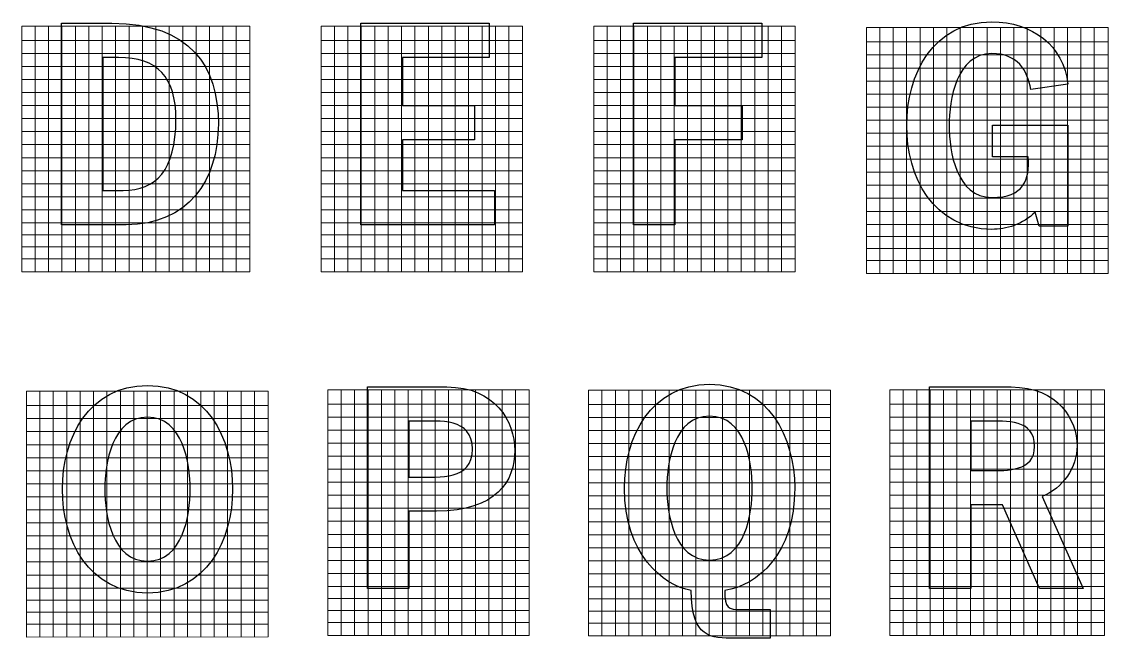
# Model space of a CAD drawing. Header units: millimetres. Extents: x -151 to 61, y -52 to 122.
# Drawn here: x -89 to -12.8, y 79.2 to 122.4 of the extents above; entities that cross this region are included whole.
import ezdxf

# ---------------------------------------------------------------- set-up
doc = ezdxf.new("R2010")
doc.units = ezdxf.units.MM
doc.header["$MEASUREMENT"] = 0
doc.layers.add('ESQUEMA', color=7, linetype='Continuous')

msp = doc.modelspace()

# ---------------------------------------------------------------- linework, layer by layer
at = {"layer": 'ESQUEMA', "color": 154, "lineweight": 20}
for points in [[(-72.9968, 104.9139), (-72.9968, 104.9139), (-72.9968, 122.1369), (-72.9968, 122.1369), (-72.9968, 122.1369), (-72.9968, 122.1369), (-88.9896, 122.1369), (-88.9896, 122.1369), (-88.9896, 122.1369), (-88.9896, 122.1369), (-88.9896, 104.9129), (-88.9896, 104.9129), (-88.9896, 104.9129), (-88.9896, 104.9129), (-72.9968, 104.9139), (-72.9968, 104.9139)], [(-53.8761, 104.9139), (-53.8761, 104.9139), (-53.8761, 122.1369), (-53.8761, 122.1369), (-53.8761, 122.1369), (-53.8761, 122.1369), (-67.9943, 122.1369), (-67.9943, 122.1369), (-67.9943, 122.1369), (-67.9943, 122.1369), (-67.9943, 104.9129), (-67.9943, 104.9129), (-67.9943, 104.9129), (-67.9943, 104.9129), (-53.8761, 104.9139), (-53.8761, 104.9139)], [(-34.7552, 104.9139), (-34.7552, 104.9139), (-34.7552, 122.1369), (-34.7552, 122.1369), (-34.7552, 122.1369), (-34.7552, 122.1369), (-48.8734, 122.1369), (-48.8734, 122.1369), (-48.8734, 122.1369), (-48.8734, 122.1369), (-48.8734, 104.9129), (-48.8734, 104.9129), (-48.8734, 104.9129), (-48.8734, 104.9129), (-34.7552, 104.9139), (-34.7552, 104.9139)], [(-12.7965, 104.8052), (-12.7965, 104.8052), (-12.7965, 122.0278), (-12.7965, 122.0278), (-12.7965, 122.0278), (-12.7965, 122.0278), (-29.7527, 122.0278), (-29.7527, 122.0278), (-29.7527, 122.0278), (-29.7527, 122.0278), (-29.7527, 104.8038), (-29.7527, 104.8038), (-29.7527, 104.8038), (-29.7527, 104.8038), (-12.7965, 104.8052), (-12.7965, 104.8052)], [(-71.7007, 79.3151), (-71.7007, 79.3151), (-71.7007, 96.5356), (-71.7007, 96.5356), (-71.7007, 96.5356), (-71.7007, 96.5356), (-88.6566, 96.5356), (-88.6566, 96.5356), (-88.6566, 96.5356), (-88.6566, 96.5356), (-88.6566, 79.3116), (-88.6566, 79.3116), (-88.6566, 79.3116), (-88.6566, 79.3116), (-71.7007, 79.3151), (-71.7007, 79.3151)], [(-53.4179, 79.424), (-53.4179, 79.424), (-53.4179, 96.6445), (-53.4179, 96.6445), (-53.4179, 96.6445), (-53.4179, 96.6445), (-67.5224, 96.6445), (-67.5224, 96.6445), (-67.5224, 96.6445), (-67.5224, 96.6445), (-67.5224, 79.4205), (-67.5224, 79.4205), (-67.5224, 79.4205), (-67.5224, 79.4205), (-53.4179, 79.424), (-53.4179, 79.424)], [(-32.2809, 79.3914), (-32.2809, 79.3914), (-32.2809, 96.6119), (-32.2809, 96.6119), (-32.2809, 96.6119), (-32.2809, 96.6119), (-49.2368, 96.6119), (-49.2368, 96.6119), (-49.2368, 96.6119), (-49.2368, 96.6119), (-49.2368, 79.3879), (-49.2368, 79.3879), (-49.2368, 79.3879), (-49.2368, 79.3879), (-32.2809, 79.3914), (-32.2809, 79.3914)], [(-13.0497, 79.424), (-13.0497, 79.424), (-13.0497, 96.6445), (-13.0497, 96.6445), (-13.0497, 96.6445), (-13.0497, 96.6445), (-28.1027, 96.6445), (-28.1027, 96.6445), (-28.1027, 96.6445), (-28.1027, 96.6445), (-28.1027, 79.4205), (-28.1027, 79.4205), (-28.1027, 79.4205), (-28.1027, 79.4205), (-13.0497, 79.424), (-13.0497, 79.424)]]:
    msp.add_open_spline(points, degree=3, knots=[0, 0, 0, 0, 0.2, 0.2, 0.2, 0.2, 0.4, 0.4, 0.4, 0.4, 0.6, 0.6, 0.6, 0.6, 1, 1, 1, 1], dxfattribs=at)
at = {"layer": 'ESQUEMA', "color": 154, "lineweight": 9}
for points in [[(-88.0544, 122.1003), (-88.0544, 122.1003), (-88.0544, 104.9027), (-88.0544, 104.9027)], [(-87.1137, 122.1003), (-87.1137, 122.1003), (-87.1137, 104.9027), (-87.1137, 104.9027)], [(-86.1731, 122.1003), (-86.1731, 122.1003), (-86.1731, 104.9027), (-86.1731, 104.9027)], [(-85.2324, 122.1003), (-85.2324, 122.1003), (-85.2324, 104.9027), (-85.2324, 104.9027)], [(-84.2915, 122.1003), (-84.2915, 122.1003), (-84.2915, 104.9027), (-84.2915, 104.9027)], [(-83.351, 122.1003), (-83.351, 122.1003), (-83.351, 104.9027), (-83.351, 104.9027)], [(-82.4103, 122.1003), (-82.4103, 122.1003), (-82.4103, 104.9027), (-82.4103, 104.9027)], [(-81.4696, 122.1003), (-81.4696, 122.1003), (-81.4696, 104.9027), (-81.4696, 104.9027)], [(-80.5288, 122.1003), (-80.5288, 122.1003), (-80.5288, 104.9027), (-80.5288, 104.9027)], [(-79.5881, 122.1003), (-79.5881, 122.1003), (-79.5881, 104.9027), (-79.5881, 104.9027)], [(-78.6474, 122.1003), (-78.6474, 122.1003), (-78.6474, 104.9027), (-78.6474, 104.9027)], [(-77.7066, 122.1003), (-77.7066, 122.1003), (-77.7066, 104.9027), (-77.7066, 104.9027)], [(-76.7661, 122.1003), (-76.7661, 122.1003), (-76.7661, 104.9027), (-76.7661, 104.9027)], [(-75.8252, 122.1003), (-75.8252, 122.1003), (-75.8252, 104.9027), (-75.8252, 104.9027)], [(-74.8876, 122.1003), (-74.8876, 122.1003), (-74.8876, 104.9027), (-74.8876, 104.9027)], [(-73.9469, 122.1003), (-73.9469, 122.1003), (-73.9469, 104.9027), (-73.9469, 104.9027)], [(-67.059, 122.1003), (-67.059, 122.1003), (-67.059, 104.9027), (-67.059, 104.9027)], [(-66.1183, 122.1003), (-66.1183, 122.1003), (-66.1183, 104.9027), (-66.1183, 104.9027)], [(-65.1774, 122.1003), (-65.1774, 122.1003), (-65.1774, 104.9027), (-65.1774, 104.9027)], [(-64.2369, 122.1003), (-64.2369, 122.1003), (-64.2369, 104.9027), (-64.2369, 104.9027)], [(-63.2963, 122.1003), (-63.2963, 122.1003), (-63.2963, 104.9027), (-63.2963, 104.9027)], [(-62.3556, 122.1003), (-62.3556, 122.1003), (-62.3556, 104.9027), (-62.3556, 104.9027)], [(-61.4147, 122.1003), (-61.4147, 122.1003), (-61.4147, 104.9027), (-61.4147, 104.9027)], [(-60.4742, 122.1003), (-60.4742, 122.1003), (-60.4742, 104.9027), (-60.4742, 104.9027)], [(-59.5334, 122.1003), (-59.5334, 122.1003), (-59.5334, 104.9027), (-59.5334, 104.9027)], [(-58.5925, 122.1003), (-58.5925, 122.1003), (-58.5925, 104.9027), (-58.5925, 104.9027)], [(-57.652, 122.1003), (-57.652, 122.1003), (-57.652, 104.9027), (-57.652, 104.9027)], [(-56.7111, 122.1003), (-56.7111, 122.1003), (-56.7111, 104.9027), (-56.7111, 104.9027)], [(-55.7706, 122.1003), (-55.7706, 122.1003), (-55.7706, 104.9027), (-55.7706, 104.9027)], [(-54.8297, 122.1003), (-54.8297, 122.1003), (-54.8297, 104.9027), (-54.8297, 104.9027)], [(-47.9385, 122.1003), (-47.9385, 122.1003), (-47.9385, 104.9027), (-47.9385, 104.9027)], [(-46.9973, 122.1003), (-46.9973, 122.1003), (-46.9973, 104.9027), (-46.9973, 104.9027)], [(-46.0565, 122.1003), (-46.0565, 122.1003), (-46.0565, 104.9027), (-46.0565, 104.9027)], [(-45.1163, 122.1003), (-45.1163, 122.1003), (-45.1163, 104.9027), (-45.1163, 104.9027)], [(-44.1755, 122.1003), (-44.1755, 122.1003), (-44.1755, 104.9027), (-44.1755, 104.9027)], [(-43.2342, 122.1003), (-43.2342, 122.1003), (-43.2342, 104.9027), (-43.2342, 104.9027)], [(-42.2941, 122.1003), (-42.2941, 122.1003), (-42.2941, 104.9027), (-42.2941, 104.9027)], [(-41.3532, 122.1003), (-41.3532, 122.1003), (-41.3532, 104.9027), (-41.3532, 104.9027)], [(-40.412, 122.1003), (-40.412, 122.1003), (-40.412, 104.9027), (-40.412, 104.9027)], [(-39.4719, 122.1003), (-39.4719, 122.1003), (-39.4719, 104.9027), (-39.4719, 104.9027)], [(-38.531, 122.1003), (-38.531, 122.1003), (-38.531, 104.9027), (-38.531, 104.9027)], [(-37.5902, 122.1003), (-37.5902, 122.1003), (-37.5902, 104.9027), (-37.5902, 104.9027)], [(-36.6496, 122.1003), (-36.6496, 122.1003), (-36.6496, 104.9027), (-36.6496, 104.9027)], [(-35.7088, 122.1003), (-35.7088, 122.1003), (-35.7088, 104.9027), (-35.7088, 104.9027)], [(-28.8176, 121.9911), (-28.8176, 121.9911), (-28.8176, 104.7939), (-28.8176, 104.7939)], [(-27.8763, 121.9911), (-27.8763, 121.9911), (-27.8763, 104.7939), (-27.8763, 104.7939)], [(-26.9362, 121.9911), (-26.9362, 121.9911), (-26.9362, 104.7939), (-26.9362, 104.7939)], [(-25.9953, 121.9911), (-25.9953, 121.9911), (-25.9953, 104.7939), (-25.9953, 104.7939)], [(-25.0545, 121.9911), (-25.0545, 121.9911), (-25.0545, 104.7939), (-25.0545, 104.7939)], [(-24.114, 121.9911), (-24.114, 121.9911), (-24.114, 104.7939), (-24.114, 104.7939)], [(-23.1731, 121.9911), (-23.1731, 121.9911), (-23.1731, 104.7939), (-23.1731, 104.7939)], [(-22.2323, 121.9911), (-22.2323, 121.9911), (-22.2323, 104.7939), (-22.2323, 104.7939)], [(-21.2921, 121.9911), (-21.2921, 121.9911), (-21.2921, 104.7939), (-21.2921, 104.7939)], [(-20.3509, 121.9911), (-20.3509, 121.9911), (-20.3509, 104.7939), (-20.3509, 104.7939)], [(-19.41, 121.9911), (-19.41, 121.9911), (-19.41, 104.7939), (-19.41, 104.7939)], [(-18.4699, 121.9911), (-18.4699, 121.9911), (-18.4699, 104.7939), (-18.4699, 104.7939)], [(-17.5287, 121.9911), (-17.5287, 121.9911), (-17.5287, 104.7939), (-17.5287, 104.7939)], [(-16.5885, 121.9911), (-16.5885, 121.9911), (-16.5885, 104.7939), (-16.5885, 104.7939)], [(-15.6504, 121.9911), (-15.6504, 121.9911), (-15.6504, 104.7939), (-15.6504, 104.7939)], [(-14.7096, 121.9911), (-14.7096, 121.9911), (-14.7096, 104.7939), (-14.7096, 104.7939)], [(-13.7694, 121.9911), (-13.7694, 121.9911), (-13.7694, 104.7939), (-13.7694, 104.7939)], [(-88.9953, 121.1353), (-88.9953, 121.1353), (-72.9993, 121.1353), (-72.9993, 121.1353)], [(-67.9997, 121.1353), (-67.9997, 121.1353), (-53.8783, 121.1353), (-53.8783, 121.1353)], [(-48.8787, 121.1353), (-48.8787, 121.1353), (-34.758, 121.1353), (-34.758, 121.1353)], [(-29.7577, 121.0264), (-29.7577, 121.0264), (-12.7993, 121.0264), (-12.7993, 121.0264)], [(-88.9953, 120.222), (-88.9953, 120.222), (-72.9993, 120.222), (-72.9993, 120.222)], [(-67.9997, 120.222), (-67.9997, 120.222), (-53.8783, 120.222), (-53.8783, 120.222)], [(-48.8787, 120.222), (-48.8787, 120.222), (-34.758, 120.222), (-34.758, 120.222)], [(-29.7577, 120.1131), (-29.7577, 120.1131), (-12.7993, 120.1131), (-12.7993, 120.1131)], [(-88.9953, 119.3084), (-88.9953, 119.3084), (-72.9993, 119.3084), (-72.9993, 119.3084)], [(-67.9997, 119.3084), (-67.9997, 119.3084), (-53.8783, 119.3084), (-53.8783, 119.3084)], [(-48.8787, 119.3084), (-48.8787, 119.3084), (-34.758, 119.3084), (-34.758, 119.3084)], [(-29.7577, 119.1999), (-29.7577, 119.1999), (-12.7993, 119.1999), (-12.7993, 119.1999)], [(-88.9953, 118.3951), (-88.9953, 118.3951), (-72.9993, 118.3951), (-72.9993, 118.3951)], [(-67.9997, 118.3951), (-67.9997, 118.3951), (-53.8783, 118.3951), (-53.8783, 118.3951)], [(-48.8787, 118.3951), (-48.8787, 118.3951), (-34.758, 118.3951), (-34.758, 118.3951)], [(-29.7577, 118.2862), (-29.7577, 118.2862), (-12.7993, 118.2862), (-12.7993, 118.2862)], [(-88.9953, 117.4816), (-88.9953, 117.4816), (-72.9993, 117.4816), (-72.9993, 117.4816)], [(-67.9997, 117.4816), (-67.9997, 117.4816), (-53.8783, 117.4816), (-53.8783, 117.4816)], [(-48.8787, 117.4816), (-48.8787, 117.4816), (-34.758, 117.4816), (-34.758, 117.4816)], [(-29.7577, 117.3728), (-29.7577, 117.3728), (-12.7993, 117.3728), (-12.7993, 117.3728)], [(-88.9953, 116.5681), (-88.9953, 116.5681), (-72.9993, 116.5681), (-72.9993, 116.5681)], [(-67.9997, 116.5681), (-67.9997, 116.5681), (-53.8783, 116.5681), (-53.8783, 116.5681)], [(-48.8787, 116.5681), (-48.8787, 116.5681), (-34.758, 116.5681), (-34.758, 116.5681)], [(-29.7577, 116.4595), (-29.7577, 116.4595), (-12.7993, 116.4595), (-12.7993, 116.4595)], [(-88.9953, 115.6548), (-88.9953, 115.6548), (-72.9993, 115.6548), (-72.9993, 115.6548)], [(-67.9997, 115.6548), (-67.9997, 115.6548), (-53.8783, 115.6548), (-53.8783, 115.6548)], [(-48.8787, 115.6548), (-48.8787, 115.6548), (-34.758, 115.6548), (-34.758, 115.6548)], [(-29.7577, 115.5458), (-29.7577, 115.5458), (-12.7993, 115.5458), (-12.7993, 115.5458)], [(-88.9953, 114.7414), (-88.9953, 114.7414), (-72.9993, 114.7414), (-72.9993, 114.7414)], [(-67.9997, 114.7414), (-67.9997, 114.7414), (-53.8783, 114.7414), (-53.8783, 114.7414)], [(-48.8787, 114.7414), (-48.8787, 114.7414), (-34.758, 114.7414), (-34.758, 114.7414)], [(-29.7577, 114.6325), (-29.7577, 114.6325), (-12.7993, 114.6325), (-12.7993, 114.6325)], [(-88.9953, 113.8279), (-88.9953, 113.8279), (-72.9993, 113.8279), (-72.9993, 113.8279)], [(-67.9997, 113.8279), (-67.9997, 113.8279), (-53.8783, 113.8279), (-53.8783, 113.8279)], [(-48.8787, 113.8279), (-48.8787, 113.8279), (-34.758, 113.8279), (-34.758, 113.8279)], [(-29.7577, 113.7189), (-29.7577, 113.7189), (-12.7993, 113.7189), (-12.7993, 113.7189)], [(-88.9953, 112.9145), (-88.9953, 112.9145), (-72.9993, 112.9145), (-72.9993, 112.9145)], [(-67.9997, 112.9145), (-67.9997, 112.9145), (-53.8783, 112.9145), (-53.8783, 112.9145)], [(-48.8787, 112.9145), (-48.8787, 112.9145), (-34.758, 112.9145), (-34.758, 112.9145)], [(-29.7577, 112.8058), (-29.7577, 112.8058), (-12.7993, 112.8058), (-12.7993, 112.8058)], [(-88.9953, 112.001), (-88.9953, 112.001), (-72.9993, 112.001), (-72.9993, 112.001)], [(-67.9997, 112.001), (-67.9997, 112.001), (-53.8783, 112.001), (-53.8783, 112.001)], [(-48.8787, 112.001), (-48.8787, 112.001), (-34.758, 112.001), (-34.758, 112.001)], [(-29.7577, 111.8921), (-29.7577, 111.8921), (-12.7993, 111.8921), (-12.7993, 111.8921)], [(-88.9953, 111.0877), (-88.9953, 111.0877), (-72.9993, 111.0877), (-72.9993, 111.0877)], [(-67.9997, 111.0877), (-67.9997, 111.0877), (-53.8783, 111.0877), (-53.8783, 111.0877)], [(-48.8787, 111.0877), (-48.8787, 111.0877), (-34.758, 111.0877), (-34.758, 111.0877)], [(-29.7577, 110.9787), (-29.7577, 110.9787), (-12.7993, 110.9787), (-12.7993, 110.9787)], [(-88.9953, 110.1742), (-88.9953, 110.1742), (-72.9993, 110.1742), (-72.9993, 110.1742)], [(-67.9997, 110.1742), (-67.9997, 110.1742), (-53.8783, 110.1742), (-53.8783, 110.1742)], [(-48.8787, 110.1742), (-48.8787, 110.1742), (-34.758, 110.1742), (-34.758, 110.1742)], [(-29.7577, 110.0652), (-29.7577, 110.0652), (-12.7993, 110.0652), (-12.7993, 110.0652)], [(-88.9953, 109.2607), (-88.9953, 109.2607), (-72.9993, 109.2607), (-72.9993, 109.2607)], [(-67.9997, 109.2607), (-67.9997, 109.2607), (-53.8783, 109.2607), (-53.8783, 109.2607)], [(-48.8787, 109.2607), (-48.8787, 109.2607), (-34.758, 109.2607), (-34.758, 109.2607)], [(-29.7577, 109.1519), (-29.7577, 109.1519), (-12.7993, 109.1519), (-12.7993, 109.1519)], [(-88.9953, 108.3473), (-88.9953, 108.3473), (-72.9993, 108.3473), (-72.9993, 108.3473)], [(-67.9997, 108.3473), (-67.9997, 108.3473), (-53.8783, 108.3473), (-53.8783, 108.3473)], [(-48.8787, 108.3473), (-48.8787, 108.3473), (-34.758, 108.3473), (-34.758, 108.3473)], [(-29.7577, 108.2384), (-29.7577, 108.2384), (-12.7993, 108.2384), (-12.7993, 108.2384)], [(-88.987, 107.5034), (-88.987, 107.5034), (-72.9914, 107.5034), (-72.9914, 107.5034)], [(-67.9914, 107.5034), (-67.9914, 107.5034), (-53.8704, 107.5034), (-53.8704, 107.5034)], [(-48.8708, 107.5034), (-48.8708, 107.5034), (-34.7498, 107.5034), (-34.7498, 107.5034)], [(-29.7498, 107.3945), (-29.7498, 107.3945), (-12.7911, 107.3945), (-12.7911, 107.3945)], [(-88.987, 106.6595), (-88.987, 106.6595), (-72.9914, 106.6595), (-72.9914, 106.6595)], [(-67.9914, 106.6595), (-67.9914, 106.6595), (-53.8704, 106.6595), (-53.8704, 106.6595)], [(-48.8708, 106.6595), (-48.8708, 106.6595), (-34.7498, 106.6595), (-34.7498, 106.6595)], [(-29.7498, 106.5507), (-29.7498, 106.5507), (-12.7911, 106.5507), (-12.7911, 106.5507)], [(-88.987, 105.8157), (-88.987, 105.8157), (-72.9914, 105.8157), (-72.9914, 105.8157)], [(-67.9914, 105.8157), (-67.9914, 105.8157), (-53.8704, 105.8157), (-53.8704, 105.8157)], [(-48.8708, 105.8157), (-48.8708, 105.8157), (-34.7498, 105.8157), (-34.7498, 105.8157)], [(-29.7498, 105.7066), (-29.7498, 105.7066), (-12.7911, 105.7066), (-12.7911, 105.7066)], [(-87.7213, 96.4987), (-87.7213, 96.4987), (-87.7213, 79.3019), (-87.7213, 79.3019)], [(-86.781, 96.4987), (-86.781, 96.4987), (-86.781, 79.3019), (-86.781, 79.3019)], [(-85.8401, 96.4987), (-85.8401, 96.4987), (-85.8401, 79.3019), (-85.8401, 79.3019)], [(-84.8994, 96.4987), (-84.8994, 96.4987), (-84.8994, 79.3019), (-84.8994, 79.3019)], [(-83.9587, 96.4987), (-83.9587, 96.4987), (-83.9587, 79.3019), (-83.9587, 79.3019)], [(-83.0181, 96.4987), (-83.0181, 96.4987), (-83.0181, 79.3019), (-83.0181, 79.3019)], [(-82.0772, 96.4987), (-82.0772, 96.4987), (-82.0772, 79.3019), (-82.0772, 79.3019)], [(-81.1363, 96.4987), (-81.1363, 96.4987), (-81.1363, 79.3019), (-81.1363, 79.3019)], [(-80.196, 96.4987), (-80.196, 96.4987), (-80.196, 79.3019), (-80.196, 79.3019)], [(-79.2551, 96.4987), (-79.2551, 96.4987), (-79.2551, 79.3019), (-79.2551, 79.3019)], [(-78.3145, 96.4987), (-78.3145, 96.4987), (-78.3145, 79.3019), (-78.3145, 79.3019)], [(-77.3737, 96.4987), (-77.3737, 96.4987), (-77.3737, 79.3019), (-77.3737, 79.3019)], [(-76.4331, 96.4987), (-76.4331, 96.4987), (-76.4331, 79.3019), (-76.4331, 79.3019)], [(-75.4922, 96.4987), (-75.4922, 96.4987), (-75.4922, 79.3019), (-75.4922, 79.3019)], [(-74.5545, 96.4987), (-74.5545, 96.4987), (-74.5545, 79.3019), (-74.5545, 79.3019)], [(-73.6138, 96.4987), (-73.6138, 96.4987), (-73.6138, 79.3019), (-73.6138, 79.3019)], [(-72.6729, 96.4987), (-72.6729, 96.4987), (-72.6729, 79.3019), (-72.6729, 79.3019)], [(-66.5874, 96.6078), (-66.5874, 96.6078), (-66.5874, 79.4106), (-66.5874, 79.4106)], [(-65.6465, 96.6078), (-65.6465, 96.6078), (-65.6465, 79.4106), (-65.6465, 79.4106)], [(-64.7058, 96.6078), (-64.7058, 96.6078), (-64.7058, 79.4106), (-64.7058, 79.4106)], [(-63.7651, 96.6078), (-63.7651, 96.6078), (-63.7651, 79.4106), (-63.7651, 79.4106)], [(-62.8245, 96.6078), (-62.8245, 96.6078), (-62.8245, 79.4106), (-62.8245, 79.4106)], [(-61.8836, 96.6078), (-61.8836, 96.6078), (-61.8836, 79.4106), (-61.8836, 79.4106)], [(-60.9431, 96.6078), (-60.9431, 96.6078), (-60.9431, 79.4106), (-60.9431, 79.4106)], [(-60.0022, 96.6078), (-60.0022, 96.6078), (-60.0022, 79.4106), (-60.0022, 79.4106)], [(-59.0617, 96.6078), (-59.0617, 96.6078), (-59.0617, 79.4106), (-59.0617, 79.4106)], [(-58.1205, 96.6078), (-58.1205, 96.6078), (-58.1205, 79.4106), (-58.1205, 79.4106)], [(-57.1803, 96.6078), (-57.1803, 96.6078), (-57.1803, 79.4106), (-57.1803, 79.4106)], [(-56.2395, 96.6078), (-56.2395, 96.6078), (-56.2395, 79.4106), (-56.2395, 79.4106)], [(-55.2993, 96.6078), (-55.2993, 96.6078), (-55.2993, 79.4106), (-55.2993, 79.4106)], [(-54.3581, 96.6078), (-54.3581, 96.6078), (-54.3581, 79.4106), (-54.3581, 79.4106)], [(-48.3016, 96.5752), (-48.3016, 96.5752), (-48.3016, 79.378), (-48.3016, 79.378)], [(-47.3608, 96.5752), (-47.3608, 96.5752), (-47.3608, 79.378), (-47.3608, 79.378)], [(-46.4206, 96.5752), (-46.4206, 96.5752), (-46.4206, 79.378), (-46.4206, 79.378)], [(-45.4797, 96.5752), (-45.4797, 96.5752), (-45.4797, 79.378), (-45.4797, 79.378)], [(-44.5386, 96.5752), (-44.5386, 96.5752), (-44.5386, 79.378), (-44.5386, 79.378)], [(-43.5984, 96.5752), (-43.5984, 96.5752), (-43.5984, 79.378), (-43.5984, 79.378)], [(-42.6575, 96.5752), (-42.6575, 96.5752), (-42.6575, 79.378), (-42.6575, 79.378)], [(-41.7167, 96.5752), (-41.7167, 96.5752), (-41.7167, 79.378), (-41.7167, 79.378)], [(-40.7762, 96.5752), (-40.7762, 96.5752), (-40.7762, 79.378), (-40.7762, 79.378)], [(-39.8353, 96.5752), (-39.8353, 96.5752), (-39.8353, 79.378), (-39.8353, 79.378)], [(-38.8945, 96.5752), (-38.8945, 96.5752), (-38.8945, 79.378), (-38.8945, 79.378)], [(-37.9539, 96.5752), (-37.9539, 96.5752), (-37.9539, 79.378), (-37.9539, 79.378)], [(-37.0131, 96.5752), (-37.0131, 96.5752), (-37.0131, 79.378), (-37.0131, 79.378)], [(-36.0729, 96.5752), (-36.0729, 96.5752), (-36.0729, 79.378), (-36.0729, 79.378)], [(-35.1348, 96.5752), (-35.1348, 96.5752), (-35.1348, 79.378), (-35.1348, 79.378)], [(-34.194, 96.5752), (-34.194, 96.5752), (-34.194, 79.378), (-34.194, 79.378)], [(-33.2535, 96.5752), (-33.2535, 96.5752), (-33.2535, 79.378), (-33.2535, 79.378)], [(-27.1674, 96.6078), (-27.1674, 96.6078), (-27.1674, 79.4106), (-27.1674, 79.4106)], [(-26.2272, 96.6078), (-26.2272, 96.6078), (-26.2272, 79.4106), (-26.2272, 79.4106)], [(-25.2863, 96.6078), (-25.2863, 96.6078), (-25.2863, 79.4106), (-25.2863, 79.4106)], [(-24.3451, 96.6078), (-24.3451, 96.6078), (-24.3451, 79.4106), (-24.3451, 79.4106)], [(-23.4043, 96.6078), (-23.4043, 96.6078), (-23.4043, 79.4106), (-23.4043, 79.4106)], [(-22.4641, 96.6078), (-22.4641, 96.6078), (-22.4641, 79.4106), (-22.4641, 79.4106)], [(-21.5232, 96.6078), (-21.5232, 96.6078), (-21.5232, 79.4106), (-21.5232, 79.4106)], [(-20.5827, 96.6078), (-20.5827, 96.6078), (-20.5827, 79.4106), (-20.5827, 79.4106)], [(-19.6419, 96.6078), (-19.6419, 96.6078), (-19.6419, 79.4106), (-19.6419, 79.4106)], [(-18.7017, 96.6078), (-18.7017, 96.6078), (-18.7017, 79.4106), (-18.7017, 79.4106)], [(-17.7598, 96.6078), (-17.7598, 96.6078), (-17.7598, 79.4106), (-17.7598, 79.4106)], [(-16.8197, 96.6078), (-16.8197, 96.6078), (-16.8197, 79.4106), (-16.8197, 79.4106)], [(-15.8788, 96.6078), (-15.8788, 96.6078), (-15.8788, 79.4106), (-15.8788, 79.4106)], [(-14.9386, 96.6078), (-14.9386, 96.6078), (-14.9386, 79.4106), (-14.9386, 79.4106)], [(-14.0012, 96.6078), (-14.0012, 96.6078), (-14.0012, 79.4106), (-14.0012, 79.4106)], [(-88.6621, 95.5343), (-88.6621, 95.5343), (-71.7034, 95.5343), (-71.7034, 95.5343)], [(-67.5279, 95.643), (-67.5279, 95.643), (-53.4178, 95.643), (-53.4178, 95.643)], [(-49.2422, 95.6104), (-49.2422, 95.6104), (-32.2838, 95.6104), (-32.2838, 95.6104)], [(-28.1082, 95.643), (-28.1082, 95.643), (-13.0517, 95.643), (-13.0517, 95.643)], [(-88.6621, 94.6208), (-88.6621, 94.6208), (-71.7034, 94.6208), (-71.7034, 94.6208)], [(-67.5279, 94.7297), (-67.5279, 94.7297), (-53.4178, 94.7297), (-53.4178, 94.7297)], [(-49.2422, 94.6971), (-49.2422, 94.6971), (-32.2838, 94.6971), (-32.2838, 94.6971)], [(-28.1082, 94.7297), (-28.1082, 94.7297), (-13.0517, 94.7297), (-13.0517, 94.7297)], [(-67.5279, 93.8161), (-67.5279, 93.8161), (-53.4178, 93.8161), (-53.4178, 93.8161)], [(-49.2422, 93.7835), (-49.2422, 93.7835), (-32.2838, 93.7835), (-32.2838, 93.7835)], [(-28.1082, 93.8161), (-28.1082, 93.8161), (-13.0517, 93.8161), (-13.0517, 93.8161)], [(-88.6621, 93.7074), (-88.6621, 93.7074), (-71.7034, 93.7074), (-71.7034, 93.7074)], [(-88.6621, 92.7939), (-88.6621, 92.7939), (-71.7034, 92.7939), (-71.7034, 92.7939)], [(-67.5279, 92.9029), (-67.5279, 92.9029), (-53.4178, 92.9029), (-53.4178, 92.9029)], [(-49.2422, 92.8702), (-49.2422, 92.8702), (-32.2838, 92.8702), (-32.2838, 92.8702)], [(-28.1082, 92.9029), (-28.1082, 92.9029), (-13.0517, 92.9029), (-13.0517, 92.9029)], [(-88.6621, 91.8806), (-88.6621, 91.8806), (-71.7034, 91.8806), (-71.7034, 91.8806)], [(-67.5279, 91.9893), (-67.5279, 91.9893), (-53.4178, 91.9893), (-53.4178, 91.9893)], [(-49.2422, 91.9566), (-49.2422, 91.9566), (-32.2838, 91.9566), (-32.2838, 91.9566)], [(-28.1082, 91.9893), (-28.1082, 91.9893), (-13.0517, 91.9893), (-13.0517, 91.9893)], [(-88.6621, 90.9671), (-88.6621, 90.9671), (-71.7034, 90.9671), (-71.7034, 90.9671)], [(-67.5279, 91.076), (-67.5279, 91.076), (-53.4178, 91.076), (-53.4178, 91.076)], [(-49.2422, 91.0434), (-49.2422, 91.0434), (-32.2838, 91.0434), (-32.2838, 91.0434)], [(-28.1082, 91.076), (-28.1082, 91.076), (-13.0517, 91.076), (-13.0517, 91.076)], [(-88.6621, 90.0535), (-88.6621, 90.0535), (-71.7034, 90.0535), (-71.7034, 90.0535)], [(-67.5279, 90.1623), (-67.5279, 90.1623), (-53.4178, 90.1623), (-53.4178, 90.1623)], [(-49.2422, 90.1298), (-49.2422, 90.1298), (-32.2838, 90.1298), (-32.2838, 90.1298)], [(-28.1082, 90.1623), (-28.1082, 90.1623), (-13.0517, 90.1623), (-13.0517, 90.1623)], [(-67.5279, 89.2491), (-67.5279, 89.2491), (-53.4178, 89.2491), (-53.4178, 89.2491)], [(-49.2422, 89.2165), (-49.2422, 89.2165), (-32.2838, 89.2165), (-32.2838, 89.2165)], [(-28.1082, 89.2491), (-28.1082, 89.2491), (-13.0517, 89.2491), (-13.0517, 89.2491)], [(-88.6621, 89.1402), (-88.6621, 89.1402), (-71.7034, 89.1402), (-71.7034, 89.1402)], [(-88.6621, 88.2265), (-88.6621, 88.2265), (-71.7034, 88.2265), (-71.7034, 88.2265)], [(-67.5279, 88.3356), (-67.5279, 88.3356), (-53.4178, 88.3356), (-53.4178, 88.3356)], [(-49.2422, 88.3028), (-49.2422, 88.3028), (-32.2838, 88.3028), (-32.2838, 88.3028)], [(-28.1082, 88.3356), (-28.1082, 88.3356), (-13.0517, 88.3356), (-13.0517, 88.3356)], [(-88.6621, 87.3134), (-88.6621, 87.3134), (-71.7034, 87.3134), (-71.7034, 87.3134)], [(-67.5279, 87.4223), (-67.5279, 87.4223), (-53.4178, 87.4223), (-53.4178, 87.4223)], [(-49.2422, 87.3896), (-49.2422, 87.3896), (-32.2838, 87.3896), (-32.2838, 87.3896)], [(-28.1082, 87.4223), (-28.1082, 87.4223), (-13.0517, 87.4223), (-13.0517, 87.4223)], [(-88.6621, 86.3998), (-88.6621, 86.3998), (-71.7034, 86.3998), (-71.7034, 86.3998)], [(-67.5279, 86.5087), (-67.5279, 86.5087), (-53.4178, 86.5087), (-53.4178, 86.5087)], [(-49.2422, 86.4759), (-49.2422, 86.4759), (-32.2838, 86.4759), (-32.2838, 86.4759)], [(-28.1082, 86.5087), (-28.1082, 86.5087), (-13.0517, 86.5087), (-13.0517, 86.5087)], [(-88.6621, 85.4863), (-88.6621, 85.4863), (-71.7034, 85.4863), (-71.7034, 85.4863)], [(-67.5279, 85.5954), (-67.5279, 85.5954), (-53.4178, 85.5954), (-53.4178, 85.5954)], [(-49.2422, 85.5628), (-49.2422, 85.5628), (-32.2838, 85.5628), (-32.2838, 85.5628)], [(-28.1082, 85.5954), (-28.1082, 85.5954), (-13.0517, 85.5954), (-13.0517, 85.5954)], [(-67.5279, 84.6817), (-67.5279, 84.6817), (-53.4178, 84.6817), (-53.4178, 84.6817)], [(-49.2422, 84.6492), (-49.2422, 84.6492), (-32.2838, 84.6492), (-32.2838, 84.6492)], [(-28.1082, 84.6817), (-28.1082, 84.6817), (-13.0517, 84.6817), (-13.0517, 84.6817)], [(-88.6621, 84.5729), (-88.6621, 84.5729), (-71.7034, 84.5729), (-71.7034, 84.5729)], [(-88.6621, 83.6594), (-88.6621, 83.6594), (-71.7034, 83.6594), (-71.7034, 83.6594)], [(-67.5279, 83.7684), (-67.5279, 83.7684), (-53.4178, 83.7684), (-53.4178, 83.7684)], [(-49.2422, 83.7359), (-49.2422, 83.7359), (-32.2838, 83.7359), (-32.2838, 83.7359)], [(-28.1082, 83.7684), (-28.1082, 83.7684), (-13.0517, 83.7684), (-13.0517, 83.7684)], [(-88.6621, 82.7461), (-88.6621, 82.7461), (-71.7034, 82.7461), (-71.7034, 82.7461)], [(-67.5279, 82.855), (-67.5279, 82.855), (-53.4178, 82.855), (-53.4178, 82.855)], [(-49.2422, 82.8222), (-49.2422, 82.8222), (-32.2838, 82.8222), (-32.2838, 82.8222)], [(-28.1082, 82.855), (-28.1082, 82.855), (-13.0517, 82.855), (-13.0517, 82.855)], [(-88.654, 81.9022), (-88.654, 81.9022), (-71.6949, 81.9022), (-71.6949, 81.9022)], [(-67.5196, 82.0111), (-67.5196, 82.0111), (-53.4095, 82.0111), (-53.4095, 82.0111)], [(-49.2342, 81.9784), (-49.2342, 81.9784), (-32.2751, 81.9784), (-32.2751, 81.9784)], [(-28.0999, 82.0111), (-28.0999, 82.0111), (-13.0437, 82.0111), (-13.0437, 82.0111)], [(-88.654, 81.0582), (-88.654, 81.0582), (-71.6949, 81.0582), (-71.6949, 81.0582)], [(-67.5196, 81.167), (-67.5196, 81.167), (-53.4095, 81.167), (-53.4095, 81.167)], [(-49.2342, 81.1347), (-49.2342, 81.1347), (-32.2751, 81.1347), (-32.2751, 81.1347)], [(-28.0999, 81.167), (-28.0999, 81.167), (-13.0437, 81.167), (-13.0437, 81.167)], [(-88.654, 80.2145), (-88.654, 80.2145), (-71.6949, 80.2145), (-71.6949, 80.2145)], [(-67.5196, 80.3232), (-67.5196, 80.3232), (-53.4095, 80.3232), (-53.4095, 80.3232)], [(-49.2342, 80.2906), (-49.2342, 80.2906), (-32.2751, 80.2906), (-32.2751, 80.2906)], [(-28.0999, 80.3232), (-28.0999, 80.3232), (-13.0437, 80.3232), (-13.0437, 80.3232)]]:
    msp.add_open_spline(points, degree=3, dxfattribs=at)
at = {"layer": 'ESQUEMA', "color": 250}
for points, knots in [([(-82.6648, 122.334), (-82.6648, 122.334), (-86.1982, 122.334), (-86.1982, 122.334), (-86.1982, 122.334), (-86.1982, 122.334), (-86.1982, 108.2162), (-86.1982, 108.2162), (-86.1982, 108.2162), (-86.1982, 108.2162), (-81.6604, 108.2162), (-81.6604, 108.2162), (-81.6604, 108.2162), (-77.3452, 108.2162), (-75.2064, 111.3012), (-75.2064, 115.2753), (-75.2064, 115.2753), (-75.2064, 119.2853), (-77.1593, 122.334), (-82.6648, 122.334)], [0, 0, 0, 0, 0.1666667, 0.1666667, 0.1666667, 0.1666667, 0.3333333, 0.3333333, 0.3333333, 0.3333333, 0.5, 0.5, 0.5, 0.5, 0.6666667, 0.6666667, 0.6666667, 0.6666667, 1, 1, 1, 1]), ([(-56.2012, 122.334), (-56.2012, 122.334), (-65.2031, 122.334), (-65.2031, 122.334), (-65.2031, 122.334), (-65.2031, 122.334), (-65.2031, 108.2162), (-65.2031, 108.2162), (-65.2031, 108.2162), (-65.2031, 108.2162), (-55.8477, 108.2162), (-55.8477, 108.2162), (-55.8477, 108.2162), (-55.8477, 108.2162), (-55.8477, 110.6116), (-55.8477, 110.6116), (-55.8477, 110.6116), (-55.8477, 110.6116), (-62.3015, 110.6116), (-62.3015, 110.6116), (-62.3015, 110.6116), (-62.3015, 110.6116), (-62.3015, 114.1683), (-62.3015, 114.1683), (-62.3015, 114.1683), (-62.3015, 114.1683), (-57.2426, 114.1683), (-57.2426, 114.1683), (-57.2426, 114.1683), (-57.2426, 114.1683), (-57.2426, 116.5636), (-57.2426, 116.5636), (-57.2426, 116.5636), (-57.2426, 116.5636), (-62.3015, 116.5636), (-62.3015, 116.5636), (-62.3015, 116.5636), (-62.3015, 116.5636), (-62.3015, 119.9387), (-62.3015, 119.9387), (-62.3015, 119.9387), (-62.3015, 119.9387), (-56.2012, 119.9387), (-56.2012, 119.9387), (-56.2012, 119.9387), (-56.2012, 119.9387), (-56.2012, 122.334), (-56.2012, 122.334)], [0, 0, 0, 0, 0.0769231, 0.0769231, 0.0769231, 0.0769231, 0.1538462, 0.1538462, 0.1538462, 0.1538462, 0.2307692, 0.2307692, 0.2307692, 0.2307692, 0.3076923, 0.3076923, 0.3076923, 0.3076923, 0.3846154, 0.3846154, 0.3846154, 0.3846154, 0.4615385, 0.4615385, 0.4615385, 0.4615385, 0.5384615, 0.5384615, 0.5384615, 0.5384615, 0.6153846, 0.6153846, 0.6153846, 0.6153846, 0.6923077, 0.6923077, 0.6923077, 0.6923077, 0.7692308, 0.7692308, 0.7692308, 0.7692308, 0.8461538, 0.8461538, 0.8461538, 0.8461539, 1, 1, 1, 1]), ([(-37.0803, 122.334), (-37.0803, 122.334), (-46.0821, 122.334), (-46.0821, 122.334), (-46.0821, 122.334), (-46.0821, 122.334), (-46.0821, 108.2162), (-46.0821, 108.2162), (-46.0821, 108.2162), (-46.0821, 108.2162), (-43.1805, 108.2162), (-43.1805, 108.2162), (-43.1805, 108.2162), (-43.1805, 108.2162), (-43.1805, 114.1683), (-43.1805, 114.1683), (-43.1805, 114.1683), (-43.1805, 114.1683), (-38.4752, 114.1683), (-38.4752, 114.1683), (-38.4752, 114.1683), (-38.4752, 114.1683), (-38.4752, 116.5636), (-38.4752, 116.5636), (-38.4752, 116.5636), (-38.4752, 116.5636), (-43.1805, 116.5636), (-43.1805, 116.5636), (-43.1805, 116.5636), (-43.1805, 116.5636), (-43.1805, 119.9387), (-43.1805, 119.9387), (-43.1805, 119.9387), (-43.1805, 119.9387), (-37.0803, 119.9387), (-37.0803, 119.9387), (-37.0803, 119.9387), (-37.0803, 119.9387), (-37.0803, 122.334), (-37.0803, 122.334)], [0, 0, 0, 0, 0.0909091, 0.0909091, 0.0909091, 0.0909091, 0.1818182, 0.1818182, 0.1818182, 0.1818182, 0.2727273, 0.2727273, 0.2727273, 0.2727273, 0.3636364, 0.3636364, 0.3636364, 0.3636364, 0.4545455, 0.4545455, 0.4545455, 0.4545455, 0.5454545, 0.5454545, 0.5454545, 0.5454546, 0.6363636, 0.6363636, 0.6363636, 0.6363636, 0.7272727, 0.7272727, 0.7272727, 0.7272727, 0.8181818, 0.8181818, 0.8181818, 0.8181818, 1, 1, 1, 1]), ([(-18.4089, 112.9704), (-18.2974, 111.3738), (-18.7059, 110.1218), (-20.957, 110.1218), (-20.957, 110.1218), (-23.4487, 110.1218), (-23.9507, 113.3518), (-23.9507, 115.1661), (-23.9507, 115.1661), (-23.9507, 116.9808), (-23.4487, 120.2109), (-20.957, 120.2109), (-20.957, 120.2109), (-19.1525, 120.2109), (-18.4639, 119.0495), (-18.2233, 117.6888), (-18.2233, 117.6888), (-18.2233, 117.6888), (-15.6188, 118.0698), (-15.6188, 118.0698), (-15.6188, 118.0698), (-15.9165, 120.7552), (-18.1111, 122.4429), (-20.957, 122.4429), (-20.957, 122.4429), (-25.0856, 122.4429), (-26.9271, 118.7228), (-26.9271, 115.1661), (-26.9271, 115.1661), (-26.9271, 111.6098), (-25.0856, 107.8897), (-20.957, 107.8897), (-20.957, 107.8897), (-19.9897, 107.8897), (-18.7433, 108.2161), (-17.9256, 109.1054), (-17.9256, 109.1054), (-17.9256, 109.1054), (-17.6462, 108.1074), (-17.6462, 108.1074), (-17.6462, 108.1074), (-17.6462, 108.1074), (-15.6188, 108.1074), (-15.6188, 108.1074), (-15.6188, 108.1074), (-15.6188, 108.1074), (-15.6188, 115.2025), (-15.6188, 115.2025), (-15.6188, 115.2025), (-15.6188, 115.2025), (-20.9193, 115.2025), (-20.9193, 115.2025), (-20.9193, 115.2025), (-20.9193, 115.2025), (-20.9193, 112.9704), (-20.9193, 112.9704), (-20.9193, 112.9704), (-20.9193, 112.9704), (-18.4089, 112.9704), (-18.4089, 112.9704)], [0, 0, 0, 0, 0.0625, 0.0625, 0.0625, 0.0625, 0.125, 0.125, 0.125, 0.125, 0.1875, 0.1875, 0.1875, 0.1875, 0.25, 0.25, 0.25, 0.25, 0.3125, 0.3125, 0.3125, 0.3125, 0.375, 0.375, 0.375, 0.375, 0.4375, 0.4375, 0.4375, 0.4375, 0.5, 0.5, 0.5, 0.5, 0.5625, 0.5625, 0.5625, 0.5625, 0.625, 0.625, 0.625, 0.625, 0.6875, 0.6875, 0.6875, 0.6875, 0.75, 0.75, 0.75, 0.75, 0.8125, 0.8125, 0.8125, 0.8125, 0.875, 0.875, 0.875, 0.875, 1, 1, 1, 1]), ([(-81.8834, 110.6116), (-81.8834, 110.6116), (-83.297, 110.6116), (-83.297, 110.6116), (-83.297, 110.6116), (-83.297, 110.6116), (-83.297, 119.9387), (-83.297, 119.9387), (-83.297, 119.9387), (-83.297, 119.9387), (-82.1995, 119.9387), (-82.1995, 119.9387), (-82.1995, 119.9387), (-79.4841, 119.9387), (-78.182, 118.5596), (-78.182, 115.602), (-78.182, 115.602), (-78.182, 112.0269), (-79.5773, 110.6116), (-81.8834, 110.6116)], [0, 0, 0, 0, 0.1666667, 0.1666667, 0.1666667, 0.1666667, 0.3333333, 0.3333333, 0.3333333, 0.3333333, 0.5, 0.5, 0.5, 0.5, 0.6666667, 0.6666667, 0.6666667, 0.6666667, 1, 1, 1, 1]), ([(-80.1743, 96.9503), (-84.3032, 96.9503), (-86.1443, 93.2306), (-86.1443, 89.6739), (-86.1443, 89.6739), (-86.1443, 86.1172), (-84.3032, 82.3972), (-80.1743, 82.3972), (-80.1743, 82.3972), (-76.0454, 82.3972), (-74.2039, 86.1172), (-74.2039, 89.6739), (-74.2039, 89.6739), (-74.2039, 93.2306), (-76.0454, 96.9503), (-80.1743, 96.9503)], [0, 0, 0, 0, 0.2, 0.2, 0.2, 0.2, 0.4, 0.4, 0.4, 0.4, 0.6, 0.6, 0.6, 0.6, 1, 1, 1, 1]), ([(-59.1741, 96.8415), (-59.1741, 96.8415), (-64.7537, 96.8415), (-64.7537, 96.8415), (-64.7537, 96.8415), (-64.7537, 96.8415), (-64.7537, 82.7241), (-64.7537, 82.7241), (-64.7537, 82.7241), (-64.7537, 82.7241), (-61.8524, 82.7241), (-61.8524, 82.7241), (-61.8524, 82.7241), (-61.8524, 82.7241), (-61.8524, 88.1315), (-61.8524, 88.1315), (-61.8524, 88.1315), (-61.8524, 88.1315), (-59.8991, 88.1315), (-59.8991, 88.1315), (-59.8991, 88.1315), (-55.7144, 88.1315), (-54.4127, 90.2548), (-54.4127, 92.3958), (-54.4127, 92.3958), (-54.4127, 94.4282), (-55.8076, 96.8415), (-59.1741, 96.8415)], [0, 0, 0, 0, 0.125, 0.125, 0.125, 0.125, 0.25, 0.25, 0.25, 0.25, 0.375, 0.375, 0.375, 0.375, 0.5, 0.5, 0.5, 0.5, 0.625, 0.625, 0.625, 0.625, 0.75, 0.75, 0.75, 0.75, 1, 1, 1, 1]), ([(-39.6941, 82.5824), (-37.4064, 82.9091), (-34.7842, 85.1411), (-34.7842, 89.7502), (-34.7842, 89.7502), (-34.7842, 93.3069), (-36.6253, 97.0265), (-40.7546, 97.0265), (-40.7546, 97.0265), (-44.8838, 97.0265), (-46.7246, 93.3069), (-46.7246, 89.7502), (-46.7246, 89.7502), (-46.7246, 85.1411), (-44.0096, 82.9091), (-42.0373, 82.5824), (-42.0373, 82.5824), (-42.0373, 79.2254), (-40.6618, 79.2254), (-38.9692, 79.2254), (-38.9692, 79.2254), (-38.9692, 79.2254), (-36.4948, 79.2254), (-36.4948, 79.2254), (-36.4948, 79.2254), (-36.4948, 79.2254), (-36.4948, 81.2397), (-36.4948, 81.2397), (-36.4948, 81.2397), (-36.4948, 81.2397), (-38.5783, 81.2397), (-38.5783, 81.2397), (-38.5783, 81.2397), (-39.4154, 81.2397), (-39.6941, 81.3124), (-39.6941, 82.5824)], [0, 0, 0, 0, 0.1, 0.1, 0.1, 0.1, 0.2, 0.2, 0.2, 0.2, 0.3, 0.3, 0.3, 0.3, 0.4, 0.4, 0.4, 0.4, 0.5, 0.5, 0.5, 0.5, 0.6, 0.6, 0.6, 0.6, 0.7, 0.7, 0.7, 0.7, 0.8, 0.8, 0.8, 0.8, 1, 1, 1, 1]), ([(-17.437, 89.1659), (-15.9677, 89.7466), (-14.9817, 91.1799), (-14.9817, 92.7226), (-14.9817, 92.7226), (-14.9817, 94.5189), (-16.2838, 96.8416), (-19.6129, 96.8416), (-19.6129, 96.8416), (-19.6129, 96.8416), (-25.323, 96.8416), (-25.323, 96.8416), (-25.323, 96.8416), (-25.323, 96.8416), (-25.323, 82.7242), (-25.323, 82.7242), (-25.323, 82.7242), (-25.323, 82.7242), (-22.4211, 82.7242), (-22.4211, 82.7242), (-22.4211, 82.7242), (-22.4211, 82.7242), (-22.4211, 88.5852), (-22.4211, 88.5852), (-22.4211, 88.5852), (-22.4211, 88.5852), (-20.2077, 88.5852), (-20.2077, 88.5852), (-20.2077, 88.5852), (-20.2077, 88.5852), (-17.6039, 82.7242), (-17.6039, 82.7242), (-17.6039, 82.7242), (-17.6039, 82.7242), (-14.5538, 82.7242), (-14.5538, 82.7242), (-14.5538, 82.7242), (-14.5538, 82.7242), (-17.437, 89.1659), (-17.437, 89.1659)], [0, 0, 0, 0, 0.0909091, 0.0909091, 0.0909091, 0.0909091, 0.1818182, 0.1818182, 0.1818182, 0.1818182, 0.2727273, 0.2727273, 0.2727273, 0.2727273, 0.3636364, 0.3636364, 0.3636364, 0.3636364, 0.4545455, 0.4545455, 0.4545455, 0.4545455, 0.5454545, 0.5454545, 0.5454545, 0.5454546, 0.6363636, 0.6363636, 0.6363636, 0.6363636, 0.7272727, 0.7272727, 0.7272727, 0.7272727, 0.8181818, 0.8181818, 0.8181818, 0.8181818, 1, 1, 1, 1]), ([(-80.1743, 84.6292), (-82.6663, 84.6292), (-83.1687, 87.8592), (-83.1687, 89.6739), (-83.1687, 89.6739), (-83.1687, 91.4886), (-82.6663, 94.7186), (-80.1743, 94.7186), (-80.1743, 94.7186), (-77.6823, 94.7186), (-77.1799, 91.4886), (-77.1799, 89.6739), (-77.1799, 89.6739), (-77.1799, 87.8592), (-77.6823, 84.6292), (-80.1743, 84.6292)], [0, 0, 0, 0, 0.2, 0.2, 0.2, 0.2, 0.4, 0.4, 0.4, 0.4, 0.6, 0.6, 0.6, 0.6, 1, 1, 1, 1]), ([(-61.2569, 90.5268), (-61.2569, 90.5268), (-61.8524, 90.5268), (-61.8524, 90.5268), (-61.8524, 90.5268), (-61.8524, 90.5268), (-61.8524, 94.4462), (-61.8524, 94.4462), (-61.8524, 94.4462), (-61.8524, 94.4462), (-61.2569, 94.4462), (-61.2569, 94.4462), (-61.2569, 94.4462), (-59.6758, 94.4462), (-57.388, 94.7002), (-57.388, 92.4865), (-57.388, 92.4865), (-57.388, 90.2728), (-59.6758, 90.5268), (-61.2569, 90.5268)], [0, 0, 0, 0, 0.1666667, 0.1666667, 0.1666667, 0.1666667, 0.3333333, 0.3333333, 0.3333333, 0.3333333, 0.5, 0.5, 0.5, 0.5, 0.6666667, 0.6666667, 0.6666667, 0.6666667, 1, 1, 1, 1]), ([(-43.7489, 89.7502), (-43.7489, 91.5648), (-43.2462, 94.7949), (-40.7546, 94.7949), (-40.7546, 94.7949), (-38.2622, 94.7949), (-37.7595, 91.5648), (-37.7595, 89.7502), (-37.7595, 89.7502), (-37.7595, 87.9355), (-38.2622, 84.7054), (-40.7546, 84.7054), (-40.7546, 84.7054), (-43.2462, 84.7054), (-43.7489, 87.9355), (-43.7489, 89.7502)], [0, 0, 0, 0, 0.2, 0.2, 0.2, 0.2, 0.4, 0.4, 0.4, 0.4, 0.6, 0.6, 0.6, 0.6, 1, 1, 1, 1]), ([(-21.1564, 90.9806), (-21.1564, 90.9806), (-22.4211, 90.9806), (-22.4211, 90.9806), (-22.4211, 90.9806), (-22.4211, 90.9806), (-22.4211, 94.4463), (-22.4211, 94.4463), (-22.4211, 94.4463), (-22.4211, 94.4463), (-21.3419, 94.4463), (-21.3419, 94.4463), (-21.3419, 94.4463), (-19.9107, 94.4463), (-17.9574, 94.6096), (-17.9574, 92.6683), (-17.9574, 92.6683), (-17.9574, 90.9079), (-19.8913, 90.9806), (-21.1564, 90.9806)], [0, 0, 0, 0, 0.1666667, 0.1666667, 0.1666667, 0.1666667, 0.3333333, 0.3333333, 0.3333333, 0.3333333, 0.5, 0.5, 0.5, 0.5, 0.6666667, 0.6666667, 0.6666667, 0.6666667, 1, 1, 1, 1])]:
    msp.add_open_spline(points, degree=3, knots=knots, dxfattribs=at)

doc.saveas('drawing.dxf')
